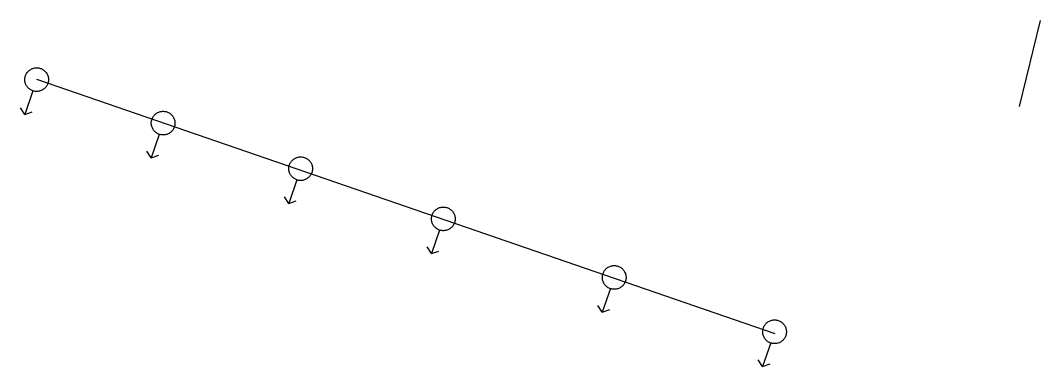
# Model space of a CAD drawing. Header units: inches. Extents: x 1390672 to 1398270, y 354915 to 360781.
# Drawn here: x 1395332.4 to 1395601.2, y 359369.2 to 359460.4 of the extents above; entities that cross this region are included whole.
import ezdxf

# ---------------------------------------------------------------- set-up
doc = ezdxf.new("R2010")
doc.units = ezdxf.units.IN
doc.header["$MEASUREMENT"] = 0

msp = doc.modelspace()

# ---------------------------------------------------------------- linework, layer by layer
for points in [[(1395595.67, 359437.69), (1395601.22, 359460.39)], [(1395339.8, 359444.8), (1395339.8, 359444.58), (1395339.77, 359444.36), (1395339.74, 359444.15), (1395339.68, 359443.94), (1395339.62, 359443.73), (1395339.53, 359443.53), (1395339.44, 359443.33), (1395339.33, 359443.14), (1395339.21, 359442.96), (1395339.07, 359442.79), (1395338.93, 359442.63), (1395338.77, 359442.48), (1395338.61, 359442.34), (1395338.43, 359442.21), (1395338.25, 359442.1), (1395338.05, 359442), (1395337.85, 359441.91), (1395337.65, 359441.83), (1395337.44, 359441.77), (1395337.23, 359441.73), (1395337.01, 359441.7), (1395336.8, 359441.68), (1395336.58, 359441.68), (1395336.36, 359441.7), (1395336.15, 359441.73), (1395335.93, 359441.77), (1395335.72, 359441.83), (1395335.52, 359441.91), (1395335.32, 359442), (1395335.13, 359442.1), (1395334.94, 359442.21), (1395334.77, 359442.34), (1395334.6, 359442.48), (1395334.45, 359442.63), (1395334.3, 359442.79), (1395334.17, 359442.96), (1395334.04, 359443.14), (1395333.94, 359443.33), (1395333.84, 359443.53), (1395333.76, 359443.73), (1395333.69, 359443.94), (1395333.64, 359444.15), (1395333.6, 359444.36), (1395333.58, 359444.58), (1395333.57, 359444.8), (1395333.58, 359445.01), (1395333.6, 359445.23), (1395333.64, 359445.44), (1395333.69, 359445.66), (1395333.76, 359445.86), (1395333.84, 359446.06), (1395333.94, 359446.26), (1395334.04, 359446.45), (1395334.17, 359446.63), (1395334.3, 359446.8), (1395334.45, 359446.96), (1395334.6, 359447.11), (1395334.77, 359447.25), (1395334.94, 359447.38), (1395335.13, 359447.5), (1395335.32, 359447.6), (1395335.52, 359447.69), (1395335.72, 359447.76), (1395335.93, 359447.82), (1395336.15, 359447.87), (1395336.36, 359447.9), (1395336.58, 359447.91), (1395336.8, 359447.91), (1395337.01, 359447.9), (1395337.23, 359447.87), (1395337.44, 359447.82), (1395337.65, 359447.76), (1395337.85, 359447.69), (1395338.05, 359447.6), (1395338.25, 359447.5), (1395338.43, 359447.38), (1395338.61, 359447.25), (1395338.77, 359447.11), (1395338.93, 359446.96), (1395339.07, 359446.8), (1395339.21, 359446.63), (1395339.33, 359446.45), (1395339.44, 359446.26), (1395339.53, 359446.06), (1395339.62, 359445.86), (1395339.68, 359445.66), (1395339.74, 359445.44), (1395339.77, 359445.23), (1395339.8, 359445.01), (1395339.8, 359444.8)], [(1395339.8, 359444.8), (1395339.8, 359444.58), (1395339.77, 359444.36), (1395339.74, 359444.15), (1395339.68, 359443.94), (1395339.62, 359443.73), (1395339.53, 359443.53), (1395339.44, 359443.33), (1395339.33, 359443.14), (1395339.21, 359442.96), (1395339.07, 359442.79), (1395338.93, 359442.63), (1395338.77, 359442.48), (1395338.61, 359442.34), (1395338.43, 359442.21), (1395338.25, 359442.1), (1395338.05, 359442), (1395337.85, 359441.91), (1395337.65, 359441.83), (1395337.44, 359441.77), (1395337.23, 359441.73), (1395337.01, 359441.7), (1395336.8, 359441.68), (1395336.58, 359441.68), (1395336.36, 359441.7), (1395336.15, 359441.73), (1395335.93, 359441.77), (1395335.72, 359441.83), (1395335.52, 359441.91), (1395335.32, 359442), (1395335.13, 359442.1), (1395334.94, 359442.21), (1395334.77, 359442.34), (1395334.6, 359442.48), (1395334.45, 359442.63), (1395334.3, 359442.79), (1395334.17, 359442.96), (1395334.04, 359443.14), (1395333.94, 359443.33), (1395333.84, 359443.53), (1395333.76, 359443.73), (1395333.69, 359443.94), (1395333.64, 359444.15), (1395333.6, 359444.36), (1395333.58, 359444.58), (1395333.57, 359444.8), (1395333.58, 359445.01), (1395333.6, 359445.23), (1395333.64, 359445.44), (1395333.69, 359445.66), (1395333.76, 359445.86), (1395333.84, 359446.06), (1395333.94, 359446.26), (1395334.04, 359446.45), (1395334.17, 359446.63), (1395334.3, 359446.8), (1395334.45, 359446.96), (1395334.6, 359447.11), (1395334.77, 359447.25), (1395334.94, 359447.38), (1395335.13, 359447.5), (1395335.32, 359447.6), (1395335.52, 359447.69), (1395335.72, 359447.76), (1395335.93, 359447.82), (1395336.15, 359447.87), (1395336.36, 359447.9), (1395336.58, 359447.91), (1395336.8, 359447.91), (1395337.01, 359447.9), (1395337.23, 359447.87), (1395337.44, 359447.82), (1395337.65, 359447.76), (1395337.85, 359447.69), (1395338.05, 359447.6), (1395338.25, 359447.5), (1395338.43, 359447.38), (1395338.61, 359447.25), (1395338.77, 359447.11), (1395338.93, 359446.96), (1395339.07, 359446.8), (1395339.21, 359446.63), (1395339.33, 359446.45), (1395339.44, 359446.26), (1395339.53, 359446.06), (1395339.62, 359445.86), (1395339.68, 359445.66), (1395339.74, 359445.44), (1395339.77, 359445.23), (1395339.8, 359445.01), (1395339.8, 359444.8)], [(1395531.24, 359377.87), (1395336.69, 359444.8)], [(1395531.24, 359377.87), (1395336.69, 359444.8)], [(1395335.67, 359441.85), (1395333.55, 359435.63)], [(1395335.67, 359441.85), (1395333.55, 359435.63)], [(1395333.55, 359435.63), (1395332.4, 359437.4)], [(1395333.55, 359435.63), (1395332.4, 359437.4)], [(1395333.55, 359435.63), (1395335.54, 359436.33)], [(1395333.55, 359435.63), (1395335.54, 359436.33)], [(1395373.13, 359433.33), (1395373.12, 359433.11), (1395373.1, 359432.9), (1395373.06, 359432.68), (1395373.01, 359432.47), (1395372.94, 359432.27), (1395372.86, 359432.06), (1395372.76, 359431.87), (1395372.66, 359431.68), (1395372.53, 359431.5), (1395372.4, 359431.33), (1395372.25, 359431.17), (1395372.1, 359431.02), (1395371.93, 359430.88), (1395371.76, 359430.75), (1395371.57, 359430.63), (1395371.38, 359430.53), (1395371.18, 359430.44), (1395370.98, 359430.37), (1395370.77, 359430.31), (1395370.55, 359430.26), (1395370.34, 359430.23), (1395370.12, 359430.22), (1395369.9, 359430.22), (1395369.69, 359430.23), (1395369.47, 359430.26), (1395369.26, 359430.31), (1395369.05, 359430.37), (1395368.85, 359430.44), (1395368.65, 359430.53), (1395368.45, 359430.63), (1395368.27, 359430.75), (1395368.09, 359430.88), (1395367.93, 359431.02), (1395367.77, 359431.17), (1395367.63, 359431.33), (1395367.49, 359431.5), (1395367.37, 359431.68), (1395367.26, 359431.87), (1395367.17, 359432.06), (1395367.08, 359432.27), (1395367.02, 359432.47), (1395366.96, 359432.68), (1395366.93, 359432.9), (1395366.9, 359433.11), (1395366.9, 359433.33), (1395366.9, 359433.55), (1395366.93, 359433.77), (1395366.96, 359433.98), (1395367.02, 359434.19), (1395367.08, 359434.4), (1395367.17, 359434.6), (1395367.26, 359434.8), (1395367.37, 359434.98), (1395367.49, 359435.16), (1395367.63, 359435.34), (1395367.77, 359435.5), (1395367.93, 359435.65), (1395368.09, 359435.79), (1395368.27, 359435.92), (1395368.45, 359436.03), (1395368.65, 359436.13), (1395368.85, 359436.22), (1395369.05, 359436.3), (1395369.26, 359436.36), (1395369.47, 359436.4), (1395369.69, 359436.43), (1395369.9, 359436.45), (1395370.12, 359436.45), (1395370.34, 359436.43), (1395370.55, 359436.4), (1395370.77, 359436.36), (1395370.98, 359436.3), (1395371.18, 359436.22), (1395371.38, 359436.13), (1395371.57, 359436.03), (1395371.76, 359435.92), (1395371.93, 359435.79), (1395372.1, 359435.65), (1395372.25, 359435.5), (1395372.4, 359435.34), (1395372.53, 359435.16), (1395372.66, 359434.98), (1395372.76, 359434.8), (1395372.86, 359434.6), (1395372.94, 359434.4), (1395373.01, 359434.19), (1395373.06, 359433.98), (1395373.1, 359433.77), (1395373.12, 359433.55), (1395373.13, 359433.33)], [(1395373.13, 359433.33), (1395373.12, 359433.11), (1395373.1, 359432.9), (1395373.06, 359432.68), (1395373.01, 359432.47), (1395372.94, 359432.27), (1395372.86, 359432.06), (1395372.76, 359431.87), (1395372.66, 359431.68), (1395372.53, 359431.5), (1395372.4, 359431.33), (1395372.25, 359431.17), (1395372.1, 359431.02), (1395371.93, 359430.88), (1395371.76, 359430.75), (1395371.57, 359430.63), (1395371.38, 359430.53), (1395371.18, 359430.44), (1395370.98, 359430.37), (1395370.77, 359430.31), (1395370.55, 359430.26), (1395370.34, 359430.23), (1395370.12, 359430.22), (1395369.9, 359430.22), (1395369.69, 359430.23), (1395369.47, 359430.26), (1395369.26, 359430.31), (1395369.05, 359430.37), (1395368.85, 359430.44), (1395368.65, 359430.53), (1395368.45, 359430.63), (1395368.27, 359430.75), (1395368.09, 359430.88), (1395367.93, 359431.02), (1395367.77, 359431.17), (1395367.63, 359431.33), (1395367.49, 359431.5), (1395367.37, 359431.68), (1395367.26, 359431.87), (1395367.17, 359432.06), (1395367.08, 359432.27), (1395367.02, 359432.47), (1395366.96, 359432.68), (1395366.93, 359432.9), (1395366.9, 359433.11), (1395366.9, 359433.33), (1395366.9, 359433.55), (1395366.93, 359433.77), (1395366.96, 359433.98), (1395367.02, 359434.19), (1395367.08, 359434.4), (1395367.17, 359434.6), (1395367.26, 359434.8), (1395367.37, 359434.98), (1395367.49, 359435.16), (1395367.63, 359435.34), (1395367.77, 359435.5), (1395367.93, 359435.65), (1395368.09, 359435.79), (1395368.27, 359435.92), (1395368.45, 359436.03), (1395368.65, 359436.13), (1395368.85, 359436.22), (1395369.05, 359436.3), (1395369.26, 359436.36), (1395369.47, 359436.4), (1395369.69, 359436.43), (1395369.9, 359436.45), (1395370.12, 359436.45), (1395370.34, 359436.43), (1395370.55, 359436.4), (1395370.77, 359436.36), (1395370.98, 359436.3), (1395371.18, 359436.22), (1395371.38, 359436.13), (1395371.57, 359436.03), (1395371.76, 359435.92), (1395371.93, 359435.79), (1395372.1, 359435.65), (1395372.25, 359435.5), (1395372.4, 359435.34), (1395372.53, 359435.16), (1395372.66, 359434.98), (1395372.76, 359434.8), (1395372.86, 359434.6), (1395372.94, 359434.4), (1395373.01, 359434.19), (1395373.06, 359433.98), (1395373.1, 359433.77), (1395373.12, 359433.55), (1395373.13, 359433.33)], [(1395369, 359430.38), (1395366.88, 359424.17)], [(1395369, 359430.38), (1395366.88, 359424.17)], [(1395366.88, 359424.17), (1395365.73, 359425.93)], [(1395366.88, 359424.17), (1395365.73, 359425.93)], [(1395366.88, 359424.17), (1395368.87, 359424.86)], [(1395366.88, 359424.17), (1395368.87, 359424.86)], [(1395409.36, 359421.34), (1395409.35, 359421.13), (1395409.33, 359420.91), (1395409.29, 359420.7), (1395409.24, 359420.48), (1395409.17, 359420.28), (1395409.09, 359420.08), (1395409, 359419.88), (1395408.89, 359419.69), (1395408.77, 359419.51), (1395408.63, 359419.34), (1395408.49, 359419.18), (1395408.33, 359419.03), (1395408.16, 359418.89), (1395407.99, 359418.76), (1395407.8, 359418.64), (1395407.61, 359418.54), (1395407.41, 359418.45), (1395407.21, 359418.38), (1395407, 359418.32), (1395406.79, 359418.27), (1395406.57, 359418.24), (1395406.35, 359418.23), (1395406.14, 359418.23), (1395405.92, 359418.24), (1395405.7, 359418.27), (1395405.49, 359418.32), (1395405.28, 359418.38), (1395405.08, 359418.45), (1395404.88, 359418.54), (1395404.69, 359418.64), (1395404.5, 359418.76), (1395404.33, 359418.89), (1395404.16, 359419.03), (1395404, 359419.18), (1395403.86, 359419.34), (1395403.72, 359419.51), (1395403.6, 359419.69), (1395403.49, 359419.88), (1395403.4, 359420.08), (1395403.32, 359420.28), (1395403.25, 359420.48), (1395403.2, 359420.7), (1395403.16, 359420.91), (1395403.14, 359421.13), (1395403.13, 359421.34), (1395403.14, 359421.56), (1395403.16, 359421.78), (1395403.2, 359421.99), (1395403.25, 359422.2), (1395403.32, 359422.41), (1395403.4, 359422.61), (1395403.49, 359422.81), (1395403.6, 359423), (1395403.72, 359423.18), (1395403.86, 359423.35), (1395404, 359423.51), (1395404.16, 359423.66), (1395404.33, 359423.8), (1395404.5, 359423.93), (1395404.69, 359424.04), (1395404.88, 359424.15), (1395405.08, 359424.23), (1395405.28, 359424.31), (1395405.49, 359424.37), (1395405.7, 359424.41), (1395405.92, 359424.44), (1395406.14, 359424.46), (1395406.35, 359424.46), (1395406.57, 359424.44), (1395406.79, 359424.41), (1395407, 359424.37), (1395407.21, 359424.31), (1395407.41, 359424.23), (1395407.61, 359424.15), (1395407.8, 359424.04), (1395407.99, 359423.93), (1395408.16, 359423.8), (1395408.33, 359423.66), (1395408.49, 359423.51), (1395408.63, 359423.35), (1395408.77, 359423.18), (1395408.89, 359423), (1395409, 359422.81), (1395409.09, 359422.61), (1395409.17, 359422.41), (1395409.24, 359422.2), (1395409.29, 359421.99), (1395409.33, 359421.78), (1395409.35, 359421.56), (1395409.36, 359421.34)], [(1395409.36, 359421.34), (1395409.35, 359421.13), (1395409.33, 359420.91), (1395409.29, 359420.7), (1395409.24, 359420.48), (1395409.17, 359420.28), (1395409.09, 359420.08), (1395409, 359419.88), (1395408.89, 359419.69), (1395408.77, 359419.51), (1395408.63, 359419.34), (1395408.49, 359419.18), (1395408.33, 359419.03), (1395408.16, 359418.89), (1395407.99, 359418.76), (1395407.8, 359418.64), (1395407.61, 359418.54), (1395407.41, 359418.45), (1395407.21, 359418.38), (1395407, 359418.32), (1395406.79, 359418.27), (1395406.57, 359418.24), (1395406.35, 359418.23), (1395406.14, 359418.23), (1395405.92, 359418.24), (1395405.7, 359418.27), (1395405.49, 359418.32), (1395405.28, 359418.38), (1395405.08, 359418.45), (1395404.88, 359418.54), (1395404.69, 359418.64), (1395404.5, 359418.76), (1395404.33, 359418.89), (1395404.16, 359419.03), (1395404, 359419.18), (1395403.86, 359419.34), (1395403.72, 359419.51), (1395403.6, 359419.69), (1395403.49, 359419.88), (1395403.4, 359420.08), (1395403.32, 359420.28), (1395403.25, 359420.48), (1395403.2, 359420.7), (1395403.16, 359420.91), (1395403.14, 359421.13), (1395403.13, 359421.34), (1395403.14, 359421.56), (1395403.16, 359421.78), (1395403.2, 359421.99), (1395403.25, 359422.2), (1395403.32, 359422.41), (1395403.4, 359422.61), (1395403.49, 359422.81), (1395403.6, 359423), (1395403.72, 359423.18), (1395403.86, 359423.35), (1395404, 359423.51), (1395404.16, 359423.66), (1395404.33, 359423.8), (1395404.5, 359423.93), (1395404.69, 359424.04), (1395404.88, 359424.15), (1395405.08, 359424.23), (1395405.28, 359424.31), (1395405.49, 359424.37), (1395405.7, 359424.41), (1395405.92, 359424.44), (1395406.14, 359424.46), (1395406.35, 359424.46), (1395406.57, 359424.44), (1395406.79, 359424.41), (1395407, 359424.37), (1395407.21, 359424.31), (1395407.41, 359424.23), (1395407.61, 359424.15), (1395407.8, 359424.04), (1395407.99, 359423.93), (1395408.16, 359423.8), (1395408.33, 359423.66), (1395408.49, 359423.51), (1395408.63, 359423.35), (1395408.77, 359423.18), (1395408.89, 359423), (1395409, 359422.81), (1395409.09, 359422.61), (1395409.17, 359422.41), (1395409.24, 359422.2), (1395409.29, 359421.99), (1395409.33, 359421.78), (1395409.35, 359421.56), (1395409.36, 359421.34)], [(1395405.23, 359418.4), (1395403.11, 359412.18)], [(1395405.23, 359418.4), (1395403.11, 359412.18)], [(1395403.11, 359412.18), (1395401.96, 359413.94)], [(1395403.11, 359412.18), (1395401.96, 359413.94)], [(1395403.11, 359412.18), (1395405.1, 359412.88)], [(1395403.11, 359412.18), (1395405.1, 359412.88)], [(1395446.95, 359408.12), (1395446.94, 359407.9), (1395446.92, 359407.69), (1395446.88, 359407.47), (1395446.83, 359407.26), (1395446.76, 359407.06), (1395446.68, 359406.85), (1395446.58, 359406.66), (1395446.47, 359406.47), (1395446.35, 359406.29), (1395446.22, 359406.12), (1395446.07, 359405.96), (1395445.92, 359405.81), (1395445.75, 359405.67), (1395445.57, 359405.54), (1395445.39, 359405.42), (1395445.2, 359405.32), (1395445, 359405.23), (1395444.79, 359405.16), (1395444.59, 359405.1), (1395444.37, 359405.05), (1395444.16, 359405.02), (1395443.94, 359405.01), (1395443.72, 359405.01), (1395443.51, 359405.02), (1395443.29, 359405.05), (1395443.08, 359405.1), (1395442.87, 359405.16), (1395442.66, 359405.23), (1395442.47, 359405.32), (1395442.27, 359405.42), (1395442.09, 359405.54), (1395441.91, 359405.67), (1395441.75, 359405.81), (1395441.59, 359405.96), (1395441.44, 359406.12), (1395441.31, 359406.29), (1395441.19, 359406.47), (1395441.08, 359406.66), (1395440.98, 359406.85), (1395440.9, 359407.06), (1395440.84, 359407.26), (1395440.78, 359407.47), (1395440.75, 359407.69), (1395440.72, 359407.9), (1395440.72, 359408.12), (1395440.72, 359408.34), (1395440.75, 359408.56), (1395440.78, 359408.77), (1395440.84, 359408.98), (1395440.9, 359409.19), (1395440.98, 359409.39), (1395441.08, 359409.59), (1395441.19, 359409.77), (1395441.31, 359409.95), (1395441.44, 359410.13), (1395441.59, 359410.29), (1395441.75, 359410.44), (1395441.91, 359410.58), (1395442.09, 359410.71), (1395442.27, 359410.82), (1395442.47, 359410.92), (1395442.66, 359411.01), (1395442.87, 359411.09), (1395443.08, 359411.15), (1395443.29, 359411.19), (1395443.51, 359411.22), (1395443.72, 359411.24), (1395443.94, 359411.24), (1395444.16, 359411.22), (1395444.37, 359411.19), (1395444.59, 359411.15), (1395444.79, 359411.09), (1395445, 359411.01), (1395445.2, 359410.92), (1395445.39, 359410.82), (1395445.57, 359410.71), (1395445.75, 359410.58), (1395445.92, 359410.44), (1395446.07, 359410.29), (1395446.22, 359410.13), (1395446.35, 359409.95), (1395446.47, 359409.77), (1395446.58, 359409.59), (1395446.68, 359409.39), (1395446.76, 359409.19), (1395446.83, 359408.98), (1395446.88, 359408.77), (1395446.92, 359408.56), (1395446.94, 359408.34), (1395446.95, 359408.12)], [(1395446.95, 359408.12), (1395446.94, 359407.9), (1395446.92, 359407.69), (1395446.88, 359407.47), (1395446.83, 359407.26), (1395446.76, 359407.06), (1395446.68, 359406.85), (1395446.58, 359406.66), (1395446.47, 359406.47), (1395446.35, 359406.29), (1395446.22, 359406.12), (1395446.07, 359405.96), (1395445.92, 359405.81), (1395445.75, 359405.67), (1395445.57, 359405.54), (1395445.39, 359405.42), (1395445.2, 359405.32), (1395445, 359405.23), (1395444.79, 359405.16), (1395444.59, 359405.1), (1395444.37, 359405.05), (1395444.16, 359405.02), (1395443.94, 359405.01), (1395443.72, 359405.01), (1395443.51, 359405.02), (1395443.29, 359405.05), (1395443.08, 359405.1), (1395442.87, 359405.16), (1395442.66, 359405.23), (1395442.47, 359405.32), (1395442.27, 359405.42), (1395442.09, 359405.54), (1395441.91, 359405.67), (1395441.75, 359405.81), (1395441.59, 359405.96), (1395441.44, 359406.12), (1395441.31, 359406.29), (1395441.19, 359406.47), (1395441.08, 359406.66), (1395440.98, 359406.85), (1395440.9, 359407.06), (1395440.84, 359407.26), (1395440.78, 359407.47), (1395440.75, 359407.69), (1395440.72, 359407.9), (1395440.72, 359408.12), (1395440.72, 359408.34), (1395440.75, 359408.56), (1395440.78, 359408.77), (1395440.84, 359408.98), (1395440.9, 359409.19), (1395440.98, 359409.39), (1395441.08, 359409.59), (1395441.19, 359409.77), (1395441.31, 359409.95), (1395441.44, 359410.13), (1395441.59, 359410.29), (1395441.75, 359410.44), (1395441.91, 359410.58), (1395442.09, 359410.71), (1395442.27, 359410.82), (1395442.47, 359410.92), (1395442.66, 359411.01), (1395442.87, 359411.09), (1395443.08, 359411.15), (1395443.29, 359411.19), (1395443.51, 359411.22), (1395443.72, 359411.24), (1395443.94, 359411.24), (1395444.16, 359411.22), (1395444.37, 359411.19), (1395444.59, 359411.15), (1395444.79, 359411.09), (1395445, 359411.01), (1395445.2, 359410.92), (1395445.39, 359410.82), (1395445.57, 359410.71), (1395445.75, 359410.58), (1395445.92, 359410.44), (1395446.07, 359410.29), (1395446.22, 359410.13), (1395446.35, 359409.95), (1395446.47, 359409.77), (1395446.58, 359409.59), (1395446.68, 359409.39), (1395446.76, 359409.19), (1395446.83, 359408.98), (1395446.88, 359408.77), (1395446.92, 359408.56), (1395446.94, 359408.34), (1395446.95, 359408.12)], [(1395442.82, 359405.18), (1395440.7, 359398.96)], [(1395442.82, 359405.18), (1395440.7, 359398.96)], [(1395440.7, 359398.96), (1395439.55, 359400.72)], [(1395440.7, 359398.96), (1395439.55, 359400.72)], [(1395440.7, 359398.96), (1395442.69, 359399.65)], [(1395440.7, 359398.96), (1395442.69, 359399.65)], [(1395491.98, 359392.7), (1395491.98, 359392.48), (1395491.95, 359392.26), (1395491.92, 359392.05), (1395491.86, 359391.84), (1395491.8, 359391.63), (1395491.71, 359391.43), (1395491.62, 359391.23), (1395491.51, 359391.05), (1395491.39, 359390.87), (1395491.25, 359390.69), (1395491.11, 359390.53), (1395490.95, 359390.38), (1395490.79, 359390.24), (1395490.61, 359390.11), (1395490.43, 359390), (1395490.23, 359389.9), (1395490.03, 359389.81), (1395489.83, 359389.73), (1395489.62, 359389.67), (1395489.41, 359389.63), (1395489.19, 359389.6), (1395488.98, 359389.58), (1395488.76, 359389.58), (1395488.54, 359389.6), (1395488.33, 359389.63), (1395488.11, 359389.67), (1395487.9, 359389.73), (1395487.7, 359389.81), (1395487.5, 359389.9), (1395487.31, 359390), (1395487.12, 359390.11), (1395486.95, 359390.24), (1395486.78, 359390.38), (1395486.63, 359390.53), (1395486.48, 359390.69), (1395486.35, 359390.87), (1395486.22, 359391.05), (1395486.12, 359391.23), (1395486.02, 359391.43), (1395485.94, 359391.63), (1395485.87, 359391.84), (1395485.82, 359392.05), (1395485.78, 359392.26), (1395485.76, 359392.48), (1395485.75, 359392.7), (1395485.76, 359392.92), (1395485.78, 359393.13), (1395485.82, 359393.35), (1395485.87, 359393.56), (1395485.94, 359393.76), (1395486.02, 359393.97), (1395486.12, 359394.16), (1395486.22, 359394.35), (1395486.35, 359394.53), (1395486.48, 359394.7), (1395486.63, 359394.86), (1395486.78, 359395.01), (1395486.95, 359395.15), (1395487.12, 359395.28), (1395487.31, 359395.4), (1395487.5, 359395.5), (1395487.7, 359395.59), (1395487.9, 359395.66), (1395488.11, 359395.72), (1395488.33, 359395.77), (1395488.54, 359395.8), (1395488.76, 359395.81), (1395488.98, 359395.81), (1395489.19, 359395.8), (1395489.41, 359395.77), (1395489.62, 359395.72), (1395489.83, 359395.66), (1395490.03, 359395.59), (1395490.23, 359395.5), (1395490.43, 359395.4), (1395490.61, 359395.28), (1395490.79, 359395.15), (1395490.95, 359395.01), (1395491.11, 359394.86), (1395491.25, 359394.7), (1395491.39, 359394.53), (1395491.51, 359394.35), (1395491.62, 359394.16), (1395491.71, 359393.97), (1395491.8, 359393.76), (1395491.86, 359393.56), (1395491.92, 359393.35), (1395491.95, 359393.13), (1395491.98, 359392.92), (1395491.98, 359392.7)], [(1395491.98, 359392.7), (1395491.98, 359392.48), (1395491.95, 359392.26), (1395491.92, 359392.05), (1395491.86, 359391.84), (1395491.8, 359391.63), (1395491.71, 359391.43), (1395491.62, 359391.23), (1395491.51, 359391.05), (1395491.39, 359390.87), (1395491.25, 359390.69), (1395491.11, 359390.53), (1395490.95, 359390.38), (1395490.79, 359390.24), (1395490.61, 359390.11), (1395490.43, 359390), (1395490.23, 359389.9), (1395490.03, 359389.81), (1395489.83, 359389.73), (1395489.62, 359389.67), (1395489.41, 359389.63), (1395489.19, 359389.6), (1395488.98, 359389.58), (1395488.76, 359389.58), (1395488.54, 359389.6), (1395488.33, 359389.63), (1395488.11, 359389.67), (1395487.9, 359389.73), (1395487.7, 359389.81), (1395487.5, 359389.9), (1395487.31, 359390), (1395487.12, 359390.11), (1395486.95, 359390.24), (1395486.78, 359390.38), (1395486.63, 359390.53), (1395486.48, 359390.69), (1395486.35, 359390.87), (1395486.22, 359391.05), (1395486.12, 359391.23), (1395486.02, 359391.43), (1395485.94, 359391.63), (1395485.87, 359391.84), (1395485.82, 359392.05), (1395485.78, 359392.26), (1395485.76, 359392.48), (1395485.75, 359392.7), (1395485.76, 359392.92), (1395485.78, 359393.13), (1395485.82, 359393.35), (1395485.87, 359393.56), (1395485.94, 359393.76), (1395486.02, 359393.97), (1395486.12, 359394.16), (1395486.22, 359394.35), (1395486.35, 359394.53), (1395486.48, 359394.7), (1395486.63, 359394.86), (1395486.78, 359395.01), (1395486.95, 359395.15), (1395487.12, 359395.28), (1395487.31, 359395.4), (1395487.5, 359395.5), (1395487.7, 359395.59), (1395487.9, 359395.66), (1395488.11, 359395.72), (1395488.33, 359395.77), (1395488.54, 359395.8), (1395488.76, 359395.81), (1395488.98, 359395.81), (1395489.19, 359395.8), (1395489.41, 359395.77), (1395489.62, 359395.72), (1395489.83, 359395.66), (1395490.03, 359395.59), (1395490.23, 359395.5), (1395490.43, 359395.4), (1395490.61, 359395.28), (1395490.79, 359395.15), (1395490.95, 359395.01), (1395491.11, 359394.86), (1395491.25, 359394.7), (1395491.39, 359394.53), (1395491.51, 359394.35), (1395491.62, 359394.16), (1395491.71, 359393.97), (1395491.8, 359393.76), (1395491.86, 359393.56), (1395491.92, 359393.35), (1395491.95, 359393.13), (1395491.98, 359392.92), (1395491.98, 359392.7)], [(1395487.85, 359389.75), (1395485.73, 359383.53)], [(1395487.85, 359389.75), (1395485.73, 359383.53)], [(1395485.73, 359383.53), (1395484.58, 359385.3)], [(1395485.73, 359383.53), (1395484.58, 359385.3)], [(1395485.73, 359383.53), (1395487.72, 359384.23)], [(1395485.73, 359383.53), (1395487.72, 359384.23)], [(1395534.23, 359378.39), (1395534.23, 359378.17), (1395534.2, 359377.95), (1395534.17, 359377.74), (1395534.11, 359377.53), (1395534.05, 359377.32), (1395533.97, 359377.12), (1395533.87, 359376.92), (1395533.76, 359376.74), (1395533.64, 359376.56), (1395533.51, 359376.38), (1395533.36, 359376.22), (1395533.2, 359376.07), (1395533.04, 359375.93), (1395532.86, 359375.8), (1395532.68, 359375.69), (1395532.48, 359375.59), (1395532.29, 359375.5), (1395532.08, 359375.42), (1395531.87, 359375.36), (1395531.66, 359375.32), (1395531.44, 359375.29), (1395531.23, 359375.27), (1395531.01, 359375.27), (1395530.79, 359375.29), (1395530.58, 359375.32), (1395530.36, 359375.36), (1395530.16, 359375.42), (1395529.95, 359375.5), (1395529.75, 359375.59), (1395529.56, 359375.69), (1395529.38, 359375.8), (1395529.2, 359375.93), (1395529.03, 359376.07), (1395528.88, 359376.22), (1395528.73, 359376.38), (1395528.6, 359376.56), (1395528.48, 359376.74), (1395528.37, 359376.92), (1395528.27, 359377.12), (1395528.19, 359377.32), (1395528.12, 359377.53), (1395528.07, 359377.74), (1395528.03, 359377.95), (1395528.01, 359378.17), (1395528, 359378.39), (1395528.01, 359378.6), (1395528.03, 359378.82), (1395528.07, 359379.04), (1395528.12, 359379.25), (1395528.19, 359379.45), (1395528.27, 359379.65), (1395528.37, 359379.85), (1395528.48, 359380.04), (1395528.6, 359380.22), (1395528.73, 359380.39), (1395528.88, 359380.55), (1395529.03, 359380.7), (1395529.2, 359380.84), (1395529.38, 359380.97), (1395529.56, 359381.09), (1395529.75, 359381.19), (1395529.95, 359381.28), (1395530.16, 359381.35), (1395530.36, 359381.41), (1395530.58, 359381.46), (1395530.79, 359381.49), (1395531.01, 359381.5), (1395531.23, 359381.5), (1395531.44, 359381.49), (1395531.66, 359381.46), (1395531.87, 359381.41), (1395532.08, 359381.35), (1395532.29, 359381.28), (1395532.48, 359381.19), (1395532.68, 359381.09), (1395532.86, 359380.97), (1395533.04, 359380.84), (1395533.2, 359380.7), (1395533.36, 359380.55), (1395533.51, 359380.39), (1395533.64, 359380.22), (1395533.76, 359380.04), (1395533.87, 359379.85), (1395533.97, 359379.65), (1395534.05, 359379.45), (1395534.11, 359379.25), (1395534.17, 359379.04), (1395534.2, 359378.82), (1395534.23, 359378.6), (1395534.23, 359378.39)], [(1395534.23, 359378.39), (1395534.23, 359378.17), (1395534.2, 359377.95), (1395534.17, 359377.74), (1395534.11, 359377.53), (1395534.05, 359377.32), (1395533.97, 359377.12), (1395533.87, 359376.92), (1395533.76, 359376.74), (1395533.64, 359376.56), (1395533.51, 359376.38), (1395533.36, 359376.22), (1395533.2, 359376.07), (1395533.04, 359375.93), (1395532.86, 359375.8), (1395532.68, 359375.69), (1395532.48, 359375.59), (1395532.29, 359375.5), (1395532.08, 359375.42), (1395531.87, 359375.36), (1395531.66, 359375.32), (1395531.44, 359375.29), (1395531.23, 359375.27), (1395531.01, 359375.27), (1395530.79, 359375.29), (1395530.58, 359375.32), (1395530.36, 359375.36), (1395530.16, 359375.42), (1395529.95, 359375.5), (1395529.75, 359375.59), (1395529.56, 359375.69), (1395529.38, 359375.8), (1395529.2, 359375.93), (1395529.03, 359376.07), (1395528.88, 359376.22), (1395528.73, 359376.38), (1395528.6, 359376.56), (1395528.48, 359376.74), (1395528.37, 359376.92), (1395528.27, 359377.12), (1395528.19, 359377.32), (1395528.12, 359377.53), (1395528.07, 359377.74), (1395528.03, 359377.95), (1395528.01, 359378.17), (1395528, 359378.39), (1395528.01, 359378.6), (1395528.03, 359378.82), (1395528.07, 359379.04), (1395528.12, 359379.25), (1395528.19, 359379.45), (1395528.27, 359379.65), (1395528.37, 359379.85), (1395528.48, 359380.04), (1395528.6, 359380.22), (1395528.73, 359380.39), (1395528.88, 359380.55), (1395529.03, 359380.7), (1395529.2, 359380.84), (1395529.38, 359380.97), (1395529.56, 359381.09), (1395529.75, 359381.19), (1395529.95, 359381.28), (1395530.16, 359381.35), (1395530.36, 359381.41), (1395530.58, 359381.46), (1395530.79, 359381.49), (1395531.01, 359381.5), (1395531.23, 359381.5), (1395531.44, 359381.49), (1395531.66, 359381.46), (1395531.87, 359381.41), (1395532.08, 359381.35), (1395532.29, 359381.28), (1395532.48, 359381.19), (1395532.68, 359381.09), (1395532.86, 359380.97), (1395533.04, 359380.84), (1395533.2, 359380.7), (1395533.36, 359380.55), (1395533.51, 359380.39), (1395533.64, 359380.22), (1395533.76, 359380.04), (1395533.87, 359379.85), (1395533.97, 359379.65), (1395534.05, 359379.45), (1395534.11, 359379.25), (1395534.17, 359379.04), (1395534.2, 359378.82), (1395534.23, 359378.6), (1395534.23, 359378.39)], [(1395530.1, 359375.44), (1395527.98, 359369.22)], [(1395530.1, 359375.44), (1395527.98, 359369.22)], [(1395527.98, 359369.22), (1395526.84, 359370.99)], [(1395527.98, 359369.22), (1395526.84, 359370.99)], [(1395527.98, 359369.22), (1395529.97, 359369.92)], [(1395527.98, 359369.22), (1395529.97, 359369.92)]]:
    msp.add_lwpolyline(points)

doc.saveas('drawing.dxf')
